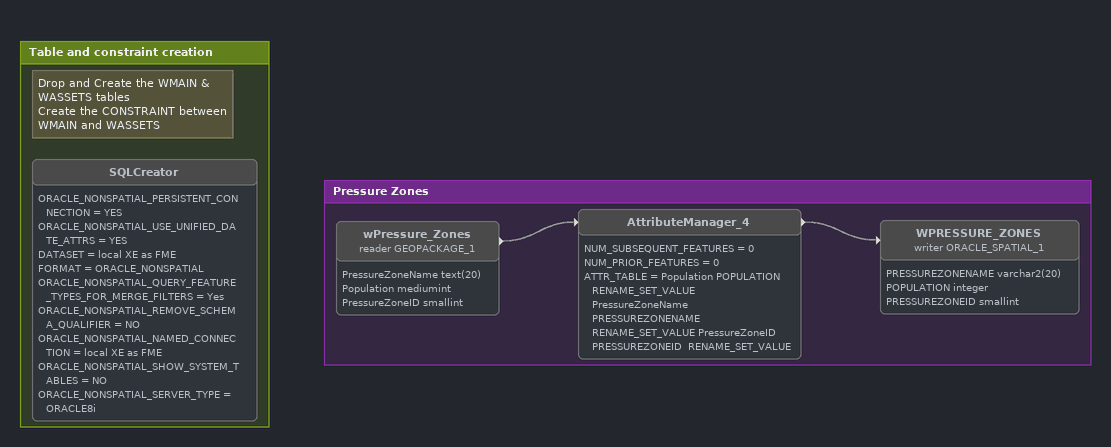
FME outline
Bookmark: Table and constraint creation
Note: Drop and Create the WMAIN & WASSETS tables / Create the CONSTRAINT between WMAIN and WASSETS
SQLCreator [off]
    ORACLE_NONSPATIAL_PERSISTENT_CONNECTION = YES
    ORACLE_NONSPATIAL_USE_UNIFIED_DATE_ATTRS = YES
    DATASET = local XE as FME
    FORMAT = ORACLE_NONSPATIAL
    ORACLE_NONSPATIAL_QUERY_FEATURE_TYPES_FOR_MERGE_FILTERS = Yes
    ORACLE_NONSPATIAL_REMOVE_SCHEMA_QUALIFIER = NO
    ORACLE_NONSPATIAL_NAMED_CONNECTION = local XE as FME
    ORACLE_NONSPATIAL_SHOW_SYSTEM_TABLES = NO
    ORACLE_NONSPATIAL_SERVER_TYPE = ORACLE8i

Bookmark: Pressure Zones
wPressure_Zones (reader GEOPACKAGE_1) [off]
    attributes: PressureZoneName text(20), Population mediumint, PressureZoneID smallint
    -> AttributeManager_4 [off]
AttributeManager_4 [off]
    NUM_SUBSEQUENT_FEATURES = 0
    NUM_PRIOR_FEATURES = 0
    ATTR_TABLE = Population POPULATION  RENAME_SET_VALUE PressureZoneName PRESSUREZONENAME  RENAME_SET_VALUE PressureZoneID PRESSUREZONEID  RENAME_SET_VALUE
    -> WPRESSURE_ZONES (writer ORACLE_SPATIAL_1) [off]
WPRESSURE_ZONES (writer ORACLE_SPATIAL_1) [off]
    attributes: PRESSUREZONENAME varchar2(20), POPULATION integer, PRESSUREZONEID smallint
